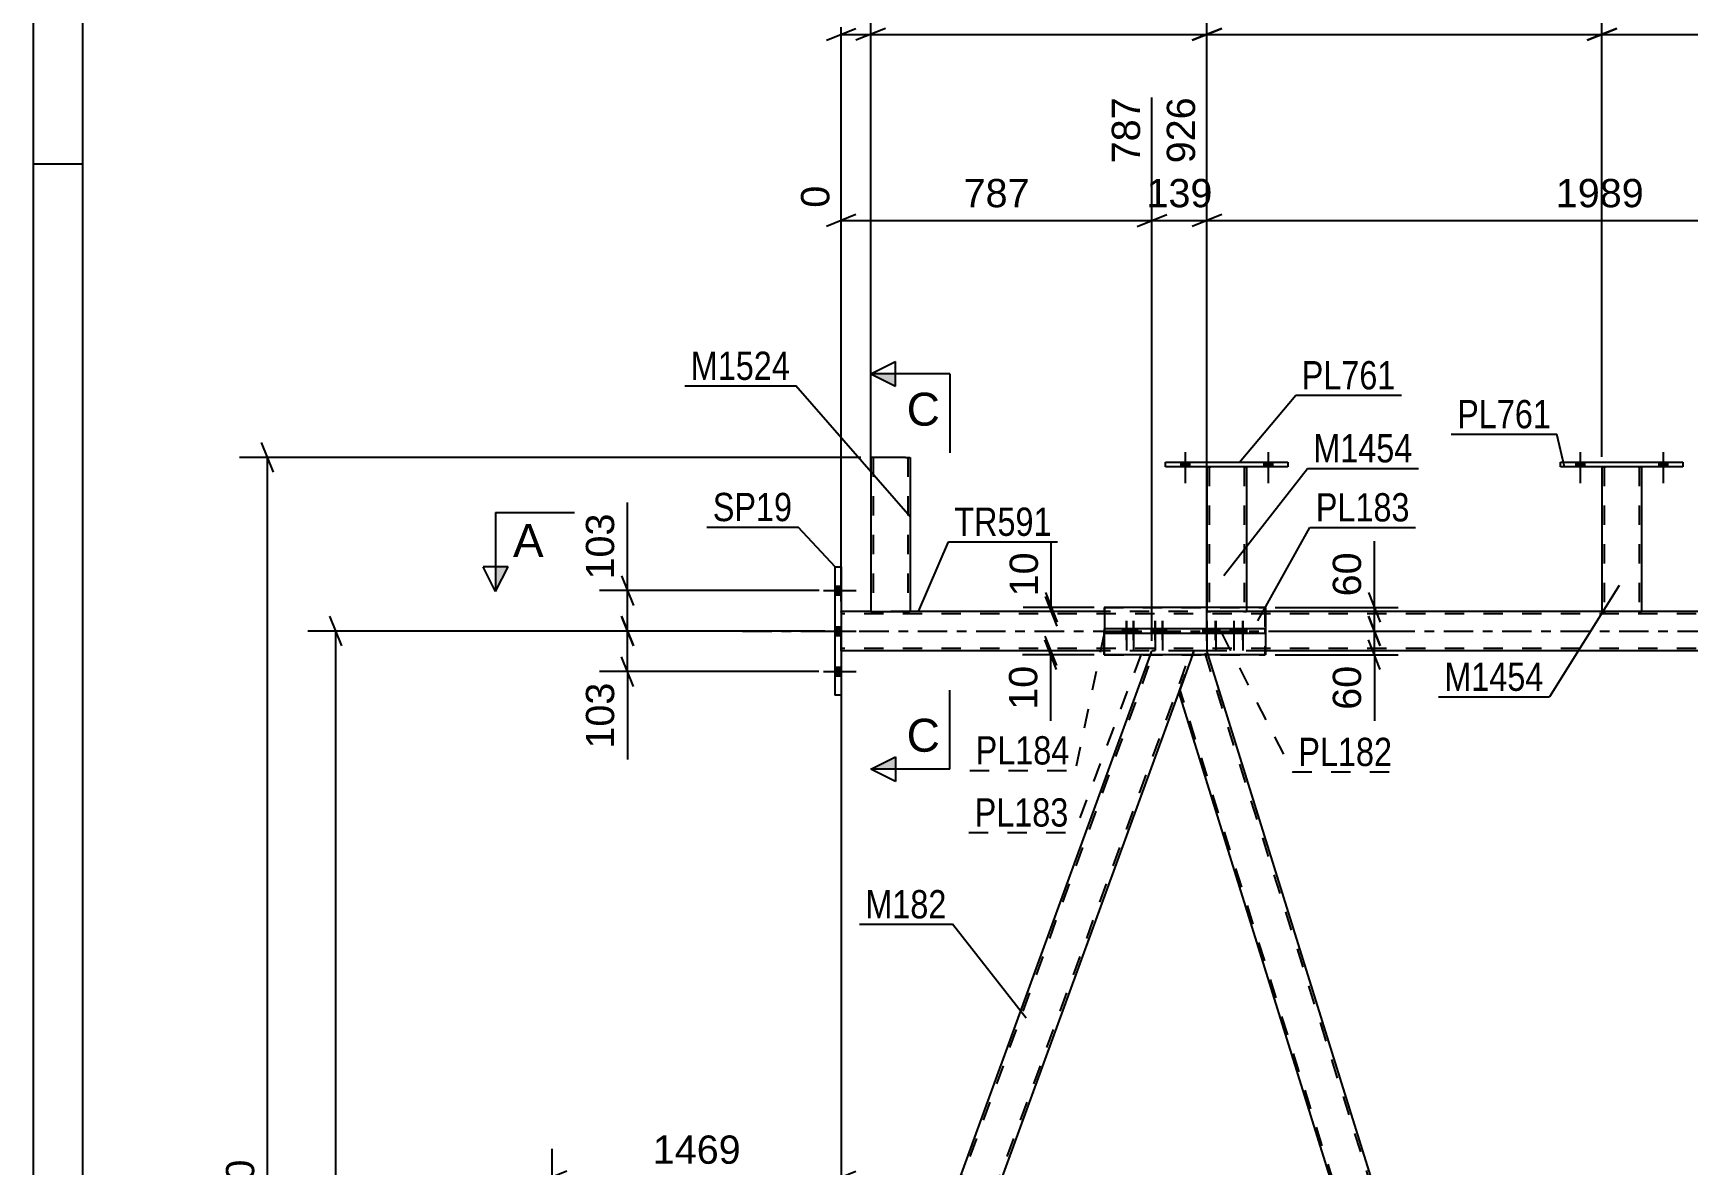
# Model space of a CAD drawing. Header units: millimetres. Extents: x -111 to 730, y -400 to 194.
# Drawn here: x -111.3 to 56.3, y -54.1 to 60.6 of the extents above; entities that cross this region are included whole.
import ezdxf

# ---------------------------------------------------------------- set-up
doc = ezdxf.new("R2010")
doc.units = ezdxf.units.MM
doc.linetypes.add('DXK_LINE_DOT2', pattern=[3.9198, 1.9599, -1.9599])
doc.linetypes.add('DXK_LINE_DOT3', pattern=[5.9187, 2.979, -0.9799, 0.9799, -0.9799])
doc.styles.add('Arial', font='ARIAL.TTF', dxfattribs={"height": 0.2})
doc.styles.add('Arial Narrow', font='ARIALN.TTF', dxfattribs={"height": 0.2})

# ---------------------------------------------------------------- blocks, each defined once
blk = doc.blocks.new('Unknown-203724211-1113')
at = {"color": 5, "linetype": 'Continuous'}
for p, q in [((-111.33, 194.3), (-111.33, -399.7)), ((-106.33, 189.3), (-106.33, -394.7)), ((-106.33, 47.3), (-111.33, 47.3))]:
    blk.add_line(p, q, dxfattribs=at)
blk = doc.blocks.new('Part-203724211-2920 - 2778')
at = {"color": 2, "linetype": 'Continuous'}
for p, q in [((13.47, 0.24), (-2.83, 0.24)), ((-2.83, 0.24), (-2.83, -0.24)), ((3.38, -0.24), (3.38, 0.24)), ((7.21, -0.24), (7.21, 0.24)), ((13.47, 0.24), (13.47, -0.24)), ((13.47, -0.24), (-2.83, -0.24))]:
    blk.add_line(p, q, dxfattribs=at)
blk = doc.blocks.new('Part-203724211-2946 - 2778')
at = {"color": 7, "linetype": 'DXK_LINE_DOT2'}
for p, q in [((13.43, 0.24), (-2.86, 0.24)), ((-2.86, 0.24), (-2.86, -0.24)), ((3.35, 0.24), (3.35, -0.24)), ((7.17, -0.24), (7.17, 0.24)), ((13.43, 0.24), (13.43, -0.24)), ((13.43, -0.24), (-2.86, -0.24))]:
    blk.add_line(p, q, dxfattribs=at)
blk = doc.blocks.new('Bolt-203724211-2818 - 2778')
at = {"linetype": 'Continuous'}
for points in [[(4.91, 16.64), (5.79, 16.64), (5.79, 17.12), (4.91, 17.12)], [(13.31, 16.64), (14.19, 16.64), (14.19, 17.12), (13.31, 17.12)]]:
    blk.add_hatch(color=1, dxfattribs=at).paths.add_polyline_path(points)
at = {"color": 1, "linetype": 'Continuous'}
for p, q in [((4.91, 17.12), (4.91, 16.64)), ((5.35, 18.12), (5.35, 15)), ((5.79, 17.12), (5.79, 16.64)), ((13.31, 17.12), (13.31, 16.64)), ((13.75, 18.12), (13.75, 15)), ((14.19, 17.12), (14.19, 16.64))]:
    blk.add_line(p, q, dxfattribs=at)
blk = doc.blocks.new('Bolt-203724211-2819 - 2778')
at = {"linetype": 'Continuous'}
for points in [[(4.91, 16.64), (5.79, 16.64), (5.79, 17.12), (4.91, 17.12)], [(13.31, 16.64), (14.19, 16.64), (14.19, 17.12), (13.31, 17.12)]]:
    blk.add_hatch(color=1, dxfattribs=at).paths.add_polyline_path(points)
at = {"color": 1, "linetype": 'Continuous'}
for p, q in [((4.91, 17.12), (4.91, 16.64)), ((5.35, 18.12), (5.35, 15)), ((5.79, 17.12), (5.79, 16.64)), ((13.31, 17.12), (13.31, 16.64)), ((13.75, 18.12), (13.75, 15)), ((14.19, 17.12), (14.19, 16.64))]:
    blk.add_line(p, q, dxfattribs=at)
blk = doc.blocks.new('Bolt-203724211-2820 - 2778')
at = {"linetype": 'Continuous'}
for points in [[(44.91, 16.64), (45.79, 16.64), (45.79, 17.12), (44.91, 17.12)], [(53.31, 16.64), (54.19, 16.64), (54.19, 17.12), (53.31, 17.12)]]:
    blk.add_hatch(color=1, dxfattribs=at).paths.add_polyline_path(points)
at = {"color": 1, "linetype": 'Continuous'}
for p, q in [((44.91, 17.12), (44.91, 16.64)), ((45.35, 18.12), (45.35, 15)), ((45.79, 17.12), (45.79, 16.64)), ((53.31, 17.12), (53.31, 16.64)), ((53.75, 18.12), (53.75, 15)), ((54.19, 17.12), (54.19, 16.64))]:
    blk.add_line(p, q, dxfattribs=at)
blk = doc.blocks.new('Bolt-203724211-2821 - 2778')
at = {"linetype": 'Continuous'}
for points in [[(44.91, 16.64), (45.79, 16.64), (45.79, 17.12), (44.91, 17.12)], [(53.31, 16.64), (54.19, 16.64), (54.19, 17.12), (53.31, 17.12)]]:
    blk.add_hatch(color=1, dxfattribs=at).paths.add_polyline_path(points)
at = {"color": 1, "linetype": 'Continuous'}
for p, q in [((44.91, 17.12), (44.91, 16.64)), ((45.35, 18.12), (45.35, 15)), ((45.79, 17.12), (45.79, 16.64)), ((53.31, 17.12), (53.31, 16.64)), ((53.75, 18.12), (53.75, 15)), ((54.19, 17.12), (54.19, 16.64))]:
    blk.add_line(p, q, dxfattribs=at)
blk = doc.blocks.new('Bolt-203724211-2829 - 2778')
at = {"color": 1, "linetype": 'DXK_LINE_DOT2'}
for p, q in [((7.14, 0.24), (7.14, -0.24)), ((7.5, 1.04), (7.5, -1.96)), ((7.86, 0.24), (7.86, -0.24)), ((8.04, 0.24), (8.04, -0.24)), ((8.4, 1.04), (8.4, -1.96)), ((8.76, 0.24), (8.76, -0.24)), ((9.9, 0.24), (9.9, -0.24)), ((10.26, 1.04), (10.26, -1.96)), ((10.62, 0.24), (10.62, -0.24)), ((10.81, 0.24), (10.81, -0.24)), ((11.17, 1.04), (11.17, -1.96)), ((11.53, 0.24), (11.53, -0.24))]:
    blk.add_line(p, q, dxfattribs=at)
blk = doc.blocks.new('Bolt-203724211-2899 - 2778')
at = {"linetype": 'Continuous'}
for points in [[(7.89, 0.24), (7.17, 0.24), (7.17, -0.24), (7.89, -0.24)], [(8.82, 0.24), (8.1, 0.24), (8.1, -0.24), (8.82, -0.24)], [(10.64, 0.24), (9.92, 0.24), (9.92, -0.24), (10.64, -0.24)], [(11.56, 0.24), (10.84, 0.24), (10.84, -0.24), (11.56, -0.24)]]:
    blk.add_hatch(color=1, dxfattribs=at).paths.add_polyline_path(points)
at = {"color": 1, "linetype": 'Continuous'}
for p, q in [((7.17, 0.24), (7.17, -0.24)), ((7.53, 1.04), (7.53, -1.96)), ((7.89, 0.24), (7.89, -0.24)), ((8.1, 0.24), (8.1, -0.24)), ((8.46, 1.04), (8.46, -1.96)), ((8.82, 0.24), (8.82, -0.24)), ((9.92, 0.24), (9.92, -0.24)), ((10.28, 1.04), (10.28, -1.96)), ((10.64, 0.24), (10.64, -0.24)), ((10.84, 0.24), (10.84, -0.24)), ((11.2, 1.04), (11.2, -1.96)), ((11.56, 0.24), (11.56, -0.24))]:
    blk.add_line(p, q, dxfattribs=at)
blk = doc.blocks.new('Bolt-203724211-2900 - 2778')
at = {"linetype": 'Continuous'}
for points in [[(-0.25, 0.24), (-0.97, 0.24), (-0.97, -0.24), (-0.25, -0.24)], [(0.49, 0.24), (-0.23, 0.24), (-0.23, -0.24), (0.49, -0.24)], [(2.67, 0.24), (1.95, 0.24), (1.95, -0.24), (2.67, -0.24)], [(3.41, 0.24), (2.69, 0.24), (2.69, -0.24), (3.41, -0.24)]]:
    blk.add_hatch(color=1, dxfattribs=at).paths.add_polyline_path(points)
at = {"color": 1, "linetype": 'Continuous'}
for p, q in [((-0.97, 0.24), (-0.97, -0.24)), ((-0.61, 1.04), (-0.61, -1.96)), ((-0.25, 0.24), (-0.25, -0.24)), ((-0.23, 0.24), (-0.23, -0.24)), ((0.13, 1.04), (0.13, -1.96)), ((0.49, 0.24), (0.49, -0.24)), ((1.95, 0.24), (1.95, -0.24)), ((2.31, 1.04), (2.31, -1.96)), ((2.67, 0.24), (2.67, -0.24)), ((2.69, 0.24), (2.69, -0.24)), ((3.05, 1.04), (3.05, -1.96)), ((3.41, 0.24), (3.41, -0.24))]:
    blk.add_line(p, q, dxfattribs=at)
blk = doc.blocks.new('Part-203724211-2905 - 2778')
at = {"color": 2, "linetype": 'Continuous'}
for p, q in [((13.47, 2.4), (-2.83, 2.4)), ((-2.83, 2.4), (-2.83, 0.24)), ((13.47, 2.4), (13.47, 0.24)), ((-2.83, -2.4), (-2.83, -0.24)), ((13.47, -0.24), (13.47, -2.4)), ((13.47, -2.4), (-2.83, -2.4))]:
    blk.add_line(p, q, dxfattribs=at)
at = {"color": 7, "linetype": 'DXK_LINE_DOT2'}
for p, q in [((-2.83, -0.24), (-2.83, 0.24)), ((13.47, -0.24), (13.47, 0.24))]:
    blk.add_line(p, q, dxfattribs=at)
blk = doc.blocks.new('Part-203724211-3300 - 2778')
at = {"color": 7, "linetype": 'DXK_LINE_DOT2'}
for p, q in [((7.55, 16.65), (7.55, 16.65)), ((7.55, 16.65), (7.55, 16.64)), ((7.55, 16.64), (7.55, 16.65)), ((7.58, 16.65), (7.55, 16.65)), ((7.55, 16.65), (7.58, 16.65)), ((7.69, 16.65), (7.58, 16.65)), ((7.58, 16.65), (7.69, 16.65)), ((7.8, 16.65), (7.69, 16.65)), ((7.69, 16.65), (7.84, 16.65)), ((7.79, 16.65), (7.79, 16.65)), ((7.79, 16.65), (7.79, 2)), ((7.8, 16.65), (7.79, 16.65)), ((7.79, 16.65), (7.8, 16.65)), ((11.25, 16.65), (7.8, 16.65)), ((7.86, 16.65), (7.8, 16.65)), ((7.8, 16.65), (7.86, 16.65)), ((11.25, 16.65), (7.84, 16.65)), ((11.16, 16.65), (7.86, 16.65)), ((7.86, 16.65), (7.93, 16.65)), ((11.24, 16.65), (7.93, 16.65)), ((11.24, 16.65), (11.16, 16.65)), ((11.29, 16.65), (11.24, 16.65)), ((11.24, 16.65), (11.29, 16.65)), ((11.25, 16.65), (11.41, 16.65)), ((11.41, 16.65), (11.25, 16.65)), ((11.31, 16.65), (11.29, 16.65)), ((11.29, 16.65), (11.31, 16.65)), ((11.31, 16.65), (11.31, 16.65)), ((11.31, 16.65), (11.31, 2)), ((11.41, 16.65), (11.51, 16.65)), ((11.51, 16.65), (11.41, 16.65)), ((11.51, 16.65), (11.55, 16.65)), ((11.55, 16.65), (11.51, 16.65)), ((11.55, 16.65), (11.55, 16.65)), ((11.55, 16.65), (11.55, 16.64)), ((11.55, 16.64), (11.55, 16.65)), ((7.55, 2.4), (7.55, 2)), ((7.58, 2), (7.55, 2)), ((7.55, 2), (7.58, 2)), ((7.69, 2), (7.58, 2)), ((7.58, 2), (7.69, 2)), ((7.84, 2), (7.69, 2)), ((7.69, 2), (7.84, 2)), ((7.8, 2), (7.79, 2)), ((7.79, 2), (7.8, 2)), ((7.86, 2), (7.8, 2)), ((7.8, 2), (7.86, 2)), ((11.25, 2), (7.84, 2)), ((11.25, 2), (7.84, 2)), ((11.16, 2), (7.86, 2)), ((7.86, 2), (7.93, 2)), ((11.24, 2), (7.93, 2)), ((11.24, 2), (11.16, 2)), ((11.29, 2), (11.24, 2)), ((11.24, 2), (11.29, 2)), ((11.25, 2), (11.41, 2)), ((11.41, 2), (11.25, 2)), ((11.31, 2), (11.29, 2)), ((11.29, 2), (11.31, 2)), ((11.41, 2), (11.51, 2)), ((11.51, 2), (11.41, 2)), ((11.51, 2), (11.55, 2)), ((11.55, 2), (11.51, 2)), ((11.55, 2.4), (11.55, 2))]:
    blk.add_line(p, q, dxfattribs=at)
at = {"color": 2, "linetype": 'Continuous'}
for p, q in [((7.55, 16.64), (7.55, 2.4)), ((11.55, 16.64), (11.55, 2.4))]:
    blk.add_line(p, q, dxfattribs=at)
blk = doc.blocks.new('Bolt-203724211-2926 - 2778')
at = {"color": 1, "linetype": 'DXK_LINE_DOT2'}
for p, q in [((-1, 0.24), (-1, -0.24)), ((-0.64, 1.04), (-0.64, -1.96)), ((-0.28, 0.24), (-0.28, -0.24)), ((-0.27, 0.24), (-0.27, -0.24)), ((0.09, 1.04), (0.09, -1.96)), ((0.45, 0.24), (0.45, -0.24)), ((1.92, 0.24), (1.92, -0.24)), ((2.28, 1.04), (2.28, -1.96)), ((2.64, 0.24), (2.64, -0.24)), ((2.66, 0.24), (2.66, -0.24)), ((3.02, 1.04), (3.02, -1.96)), ((3.38, 0.24), (3.38, -0.24))]:
    blk.add_line(p, q, dxfattribs=at)
blk = doc.blocks.new('Part-203724211-2931 - 2778')
at = {"color": 2, "linetype": 'Continuous'}
for p, q in [((-2.86, 2.4), (-2.86, 2)), ((-2.83, 2.4), (-2.86, 2.4)), ((-2.86, -2.4), (-2.86, -2)), ((-2.86, -2.4), (-2.83, -2.4))]:
    blk.add_line(p, q, dxfattribs=at)
at = {"color": 7, "linetype": 'DXK_LINE_DOT2'}
for p, q in [((-2.86, 2.4), (13.43, 2.4)), ((-2.86, -2), (-2.86, 2)), ((13.43, 2.4), (13.43, -2.4)), ((-2.83, -2.4), (13.43, -2.4))]:
    blk.add_line(p, q, dxfattribs=at)
blk = doc.blocks.new('Part-203724211-2966 - 2778')
at = {"color": 2, "linetype": 'Continuous'}
for p, q in [((-42.14, -123.22), (1.83, -2.4)), ((-37.89, -123.22), (4.69, -6.25))]:
    blk.add_line(p, q, dxfattribs=at)
at = {"color": 7, "linetype": 'DXK_LINE_DOT2'}
for p, q in [((-41.89, -123.22), (2.23, -2)), ((-38.14, -123.22), (5.98, -2)), ((1.83, -2.4), (1.98, -2)), ((6.23, -2), (1.98, -2)), ((4.69, -6.25), (6.23, -2)), ((-37.89, -123.22), (-42.14, -123.22))]:
    blk.add_line(p, q, dxfattribs=at)
blk = doc.blocks.new('Part-203724211-3011 - 2778')
at = {"color": 2, "linetype": 'Continuous'}
for p, q in [((6.09, -2.4), (4.69, -6.25)), ((43.83, -118.4), (7.68, -2.4)), ((4.69, -6.25), (39.64, -118.4))]:
    blk.add_line(p, q, dxfattribs=at)
at = {"color": 7, "linetype": 'DXK_LINE_DOT2'}
for p, q in [((6.23, -2), (6.09, -2.4)), ((7.55, -2), (6.23, -2)), ((44.12, -120.12), (7.3, -2)), ((7.68, -2.4), (7.55, -2)), ((41.4, -123.23), (4.82, -5.88)), ((39.64, -118.4), (41.15, -123.23)), ((44.25, -119.75), (43.83, -118.4)), ((42.99, -123.23), (44.25, -119.75)), ((41.15, -123.23), (42.99, -123.23))]:
    blk.add_line(p, q, dxfattribs=at)
blk = doc.blocks.new('Part-203724211-3016 - 2778')
at = {"color": 7, "linetype": 'DXK_LINE_DOT2'}
for p, q in [((43.25, -123.22), (87.37, -2)), ((46.99, -123.22), (91.11, -2)), ((86.97, -2.4), (87.11, -2)), ((91.37, -2), (87.11, -2)), ((89.82, -6.25), (91.37, -2)), ((42.99, -123.22), (44.75, -118.4)), ((47.25, -123.22), (49, -118.4)), ((47.25, -123.22), (42.99, -123.22))]:
    blk.add_line(p, q, dxfattribs=at)
at = {"color": 2, "linetype": 'Continuous'}
for p, q in [((44.75, -118.4), (86.97, -2.4)), ((49, -118.4), (89.82, -6.25))]:
    blk.add_line(p, q, dxfattribs=at)
blk = doc.blocks.new('Part-203724211-3051 - 2778')
at = {"color": 2, "linetype": 'Continuous'}
for p, q in [((-30.13, 6.5), (-29.49, 6.5)), ((-30.13, 6.5), (-30.13, -6.5)), ((-29.49, 6.5), (-29.49, -6.5)), ((-29.49, -6.5), (-30.13, -6.5))]:
    blk.add_line(p, q, dxfattribs=at)
blk = doc.blocks.new('Part-203724211-3340 - 2778')
at = {"color": 7, "linetype": 'DXK_LINE_DOT2'}
for p, q in [((47.55, 16.65), (47.55, 16.65)), ((47.55, 16.65), (47.55, 16.64)), ((47.55, 16.64), (47.55, 16.65)), ((47.58, 16.65), (47.55, 16.65)), ((47.55, 16.65), (47.58, 16.65)), ((47.69, 16.65), (47.58, 16.65)), ((47.58, 16.65), (47.69, 16.65)), ((47.8, 16.65), (47.69, 16.65)), ((47.69, 16.65), (47.84, 16.65)), ((47.79, 16.65), (47.79, 16.65)), ((47.79, 16.65), (47.79, 2)), ((47.8, 16.65), (47.79, 16.65)), ((47.79, 16.65), (47.8, 16.65)), ((51.25, 16.65), (47.8, 16.65)), ((47.86, 16.65), (47.8, 16.65)), ((47.8, 16.65), (47.86, 16.65)), ((51.25, 16.65), (47.84, 16.65)), ((51.16, 16.65), (47.86, 16.65)), ((47.86, 16.65), (47.93, 16.65)), ((51.24, 16.65), (47.93, 16.65)), ((51.24, 16.65), (51.16, 16.65)), ((51.29, 16.65), (51.24, 16.65)), ((51.24, 16.65), (51.29, 16.65)), ((51.25, 16.65), (51.41, 16.65)), ((51.41, 16.65), (51.25, 16.65)), ((51.31, 16.65), (51.29, 16.65)), ((51.29, 16.65), (51.31, 16.65)), ((51.31, 16.65), (51.31, 16.65)), ((51.31, 16.65), (51.31, 2)), ((51.41, 16.65), (51.51, 16.65)), ((51.51, 16.65), (51.41, 16.65)), ((51.51, 16.65), (51.55, 16.65)), ((51.55, 16.65), (51.51, 16.65)), ((51.55, 16.65), (51.55, 16.65)), ((51.55, 16.65), (51.55, 16.64)), ((51.55, 16.64), (51.55, 16.65)), ((47.55, 2), (47.58, 2)), ((47.58, 2), (47.69, 2)), ((47.69, 2), (47.84, 2)), ((47.8, 2), (47.79, 2)), ((47.79, 2), (47.8, 2)), ((47.86, 2), (47.8, 2)), ((47.8, 2), (47.86, 2)), ((51.25, 2), (47.84, 2)), ((51.16, 2), (47.86, 2)), ((47.86, 2), (47.93, 2)), ((51.29, 2), (47.93, 2)), ((51.24, 2), (51.16, 2)), ((51.29, 2), (51.24, 2)), ((51.25, 2), (51.41, 2)), ((51.31, 2), (51.29, 2)), ((51.29, 2), (51.31, 2)), ((51.41, 2), (51.51, 2)), ((51.51, 2), (51.55, 2))]:
    blk.add_line(p, q, dxfattribs=at)
at = {"color": 2, "linetype": 'Continuous'}
for p, q in [((47.55, 16.64), (47.55, 2)), ((51.55, 16.64), (51.55, 2)), ((47.58, 2), (47.55, 2)), ((47.69, 2), (47.58, 2)), ((47.84, 2), (47.69, 2)), ((51.25, 2), (47.84, 2)), ((51.41, 2), (51.25, 2)), ((51.51, 2), (51.41, 2)), ((51.55, 2), (51.51, 2))]:
    blk.add_line(p, q, dxfattribs=at)
blk = doc.blocks.new('Part-203724211-3345 - 2778')
at = {"color": 2, "linetype": 'Continuous'}
for p, q in [((43.35, 16.64), (43.35, 17.12)), ((43.35, 17.12), (55.75, 17.12)), ((55.75, 17.12), (55.75, 16.64)), ((55.75, 16.64), (43.35, 16.64))]:
    blk.add_line(p, q, dxfattribs=at)
blk = doc.blocks.new('Part-203724211-3350 - 2778')
at = {"color": 2, "linetype": 'Continuous'}
for p, q in [((-26.5, 17.6), (-26.5, 2)), ((-22.98, 17.6), (-26.5, 17.6)), ((-22.98, 17.6), (-22.5, 17.6)), ((-22.5, 17.6), (-22.5, 2)), ((-26.5, 2), (-22.54, 2)), ((-22.5, 2), (-22.54, 2))]:
    blk.add_line(p, q, dxfattribs=at)
at = {"color": 7, "linetype": 'DXK_LINE_DOT2'}
for p, q in [((-26.26, 17.6), (-26.26, 2)), ((-22.89, 17.6), (-22.81, 17.6)), ((-22.81, 17.6), (-22.8, 17.6)), ((-22.8, 17.6), (-22.76, 17.6)), ((-22.76, 17.6), (-22.74, 17.6)), ((-22.74, 17.6), (-22.74, 2)), ((-22.76, 2), (-22.74, 2))]:
    blk.add_line(p, q, dxfattribs=at)
blk = doc.blocks.new('Part-203724211-3355 - 2778')
at = {"color": 2, "linetype": 'Continuous'}
for p, q in [((3.35, 16.64), (3.35, 17.12)), ((3.35, 17.12), (15.75, 17.12)), ((15.75, 17.12), (15.75, 16.64)), ((15.75, 16.64), (3.35, 16.64))]:
    blk.add_line(p, q, dxfattribs=at)
blk = doc.blocks.new('Part-203724211-3360 - 2778')
at = {"color": 2, "linetype": 'Continuous'}
for p, q in [((-26.5, 2), (-29.49, 2)), ((-2.83, 2), (-22.5, 2)), ((47.55, 2), (13.47, 2)), ((82.2, 2), (51.55, 2)), ((-2.83, -2), (-29.49, -2)), ((82.2, -2), (13.47, -2))]:
    blk.add_line(p, q, dxfattribs=at)
at = {"color": 7, "linetype": 'DXK_LINE_DOT2'}
for p, q in [((-29.49, -2), (-29.49, 2)), ((633.32, 1.76), (-29.49, 1.76)), ((-22.5, 2), (-26.5, 2)), ((13.47, 2), (-2.83, 2)), ((51.55, 2), (47.55, 2)), ((633.32, -1.76), (-29.49, -1.76)), ((13.47, -2), (-2.83, -2))]:
    blk.add_line(p, q, dxfattribs=at)
at = {"color": 7, "linetype": 'DXK_LINE_DOT3'}
blk.add_line((-39.49, 0), (633.32, 0), dxfattribs=at)
blk = doc.blocks.new('Bolt-203724211-3367 - 2778')
at = {"linetype": 'Continuous'}
for points in [[(-29.49, 3.66), (-29.49, 4.54), (-30.13, 4.54), (-30.13, 3.66)], [(-29.49, 3.66), (-29.49, 4.54), (-30.13, 4.54), (-30.13, 3.66)], [(-29.49, 3.66), (-29.49, 4.54), (-30.13, 4.54), (-30.13, 3.66)], [(-29.49, -0.46), (-29.49, 0.42), (-30.13, 0.42), (-30.13, -0.46)], [(-29.49, -0.46), (-29.49, 0.42), (-30.13, 0.42), (-30.13, -0.46)], [(-29.49, -4.54), (-29.49, -3.66), (-30.13, -3.66), (-30.13, -4.54)], [(-29.49, -4.54), (-29.49, -3.66), (-30.13, -3.66), (-30.13, -4.54)], [(-29.49, -4.54), (-29.49, -3.66), (-30.13, -3.66), (-30.13, -4.54)]]:
    blk.add_hatch(color=1, dxfattribs=at).paths.add_polyline_path(points)
at = {"color": 1, "linetype": 'Continuous'}
for p, q in [((-31.29, 4.1), (-27.97, 4.1)), ((-31.29, 4.1), (-27.97, 4.1)), ((-31.29, 4.1), (-27.97, 4.1)), ((-30.13, 4.54), (-29.49, 4.54)), ((-30.13, 4.54), (-29.49, 4.54)), ((-30.13, 4.54), (-29.49, 4.54)), ((-30.13, 3.66), (-29.49, 3.66)), ((-30.13, 3.66), (-29.49, 3.66)), ((-30.13, 3.66), (-29.49, 3.66)), ((-30.13, 0.42), (-29.49, 0.42)), ((-30.13, 0.42), (-29.49, 0.42)), ((-31.29, -0.02), (-27.97, -0.02)), ((-31.29, -0.02), (-27.97, -0.02)), ((-30.13, -0.46), (-29.49, -0.46)), ((-30.13, -0.46), (-29.49, -0.46)), ((-31.29, -4.1), (-27.97, -4.1)), ((-31.29, -4.1), (-27.97, -4.1)), ((-31.29, -4.1), (-27.97, -4.1)), ((-30.13, -3.66), (-29.49, -3.66)), ((-30.13, -3.66), (-29.49, -3.66)), ((-30.13, -3.66), (-29.49, -3.66)), ((-30.13, -4.54), (-29.49, -4.54)), ((-30.13, -4.54), (-29.49, -4.54)), ((-30.13, -4.54), (-29.49, -4.54))]:
    blk.add_line(p, q, dxfattribs=at)
blk = doc.blocks.new('StraightDimension-203724211-3811 - 2778')
at = {"color": 7, "linetype": 'Continuous'}
for p, q in [((-26.5, 16.38), (-26.5, 74.29)), ((-29.49, 3), (-29.49, 68.47)), ((-30.99, 59.85), (-27.99, 61.05)), ((-29.49, 60.45), (-26.5, 60.45)), ((-25, 61.05), (-28, 59.85))]:
    blk.add_line(p, q, dxfattribs=at)
at = {"color": 0, "linetype": 'Continuous'}
blk.add_wipeout([(-27.1, 74.89), (-31.3, 74.89), (-31.3, 69.25), (-27.1, 69.25)], dxfattribs=at)
at = {"color": 0}
blk.add_wipeout([(-25.17, 61.2), (-25.17, 65.4), (-30.82, 65.4), (-30.82, 61.2)], dxfattribs=at)
at = {"color": 3, "linetype": 'Continuous', "style": 'Arial'}
blk.add_text('75', height=2.865, rotation=90.0002, dxfattribs=at).set_placement((-27.7, 69.85))
at = {"color": 3, "style": 'Arial'}
blk.add_text('75', height=2.865, dxfattribs=at).set_placement((-30.22, 61.8))
at = {"color": 0, "linetype": 'Continuous'}
blk.add_wipeout([(-30.09, 69.07), (-34.29, 69.07), (-34.29, 65.65), (-30.09, 65.65)], dxfattribs=at)
at = {"color": 3, "linetype": 'Continuous', "style": 'Arial'}
blk.add_text('0', height=2.87, rotation=90.0002, dxfattribs=at).set_placement((-30.69, 66.25))
blk = doc.blocks.new('StraightDimension-203724211-4599 - 2778')
at = {"color": 7, "linetype": 'Continuous'}
for p, q in [((-51.73, 5.6), (-50.53, 2.6)), ((-31.72, 4.1), (-53.98, 4.1)), ((-51.13, 0), (-51.13, 4.1)), ((-50.53, -1.5), (-51.73, 1.5)), ((-31.13, 0), (-53.98, 0))]:
    blk.add_line(p, q, dxfattribs=at)
at = {"color": 0}
blk.add_wipeout([(-51.88, 12.5), (-56.08, 12.5), (-56.08, 4.62), (-51.88, 4.62)], dxfattribs=at)
at = {"color": 7, "linetype": 'Continuous'}
blk.add_line((-51.13, 4.1), (-51.13, 13.02), dxfattribs=at)
blk.add_line((-51.13, 4.1), (-51.13, 13.02), dxfattribs=at)
at = {"color": 3, "style": 'Arial'}
blk.add_text('103', height=2.865, rotation=90.0002, dxfattribs=at).set_placement((-52.48, 5.23))
blk = doc.blocks.new('StraightDimension-203724211-4223 - 2778')
at = {"color": 7, "linetype": 'Continuous'}
for p, q in [((-29.49, -3), (-29.49, -57.71)), ((-58.76, -122.22), (-58.76, -52.46)), ((-57.26, -54.71), (-60.26, -55.91)), ((-30.99, -55.91), (-27.99, -54.71)), ((-58.76, -55.31), (-29.49, -55.31))]:
    blk.add_line(p, q, dxfattribs=at)
at = {"color": 0}
blk.add_wipeout([(-39.08, -54.56), (-39.08, -50.36), (-49.17, -50.36), (-49.17, -54.56)], dxfattribs=at)
at = {"color": 3, "style": 'Arial'}
blk.add_text('1469', height=2.865, dxfattribs=at).set_placement((-48.57, -53.96))
blk = doc.blocks.new('StraightDimension-203724211-4027 - 2778')
at = {"color": 7, "linetype": 'Continuous'}
for p, q in [((1.98, -1), (1.98, 54.06)), ((7.55, -1), (7.55, 54.06)), ((0.48, 40.99), (3.48, 42.19)), ((9.05, 42.19), (6.05, 40.99)), ((1.98, 41.59), (7.55, 41.59))]:
    blk.add_line(p, q, dxfattribs=at)
at = {"color": 0}
blk.add_wipeout([(8.7, 42.34), (8.7, 46.54), (0.83, 46.54), (0.83, 42.34)], dxfattribs=at)
at = {"color": 3, "style": 'Arial'}
blk.add_text('139', height=2.865, dxfattribs=at).set_placement((1.43, 42.94))
at = {"color": 0, "linetype": 'Continuous'}
blk.add_wipeout([(6.95, 54.66), (2.75, 54.66), (2.75, 46.79), (6.95, 46.79)], dxfattribs=at)
at = {"color": 3, "linetype": 'Continuous', "style": 'Arial'}
blk.add_text('926', height=2.865, rotation=90.0002, dxfattribs=at).set_placement((6.35, 47.39))
blk = doc.blocks.new('StraightDimension-203724211-3795 - 2778')
at = {"color": 7, "linetype": 'Continuous'}
for p, q in [((47.55, 17.65), (47.55, 70.64)), ((7.55, 17.65), (7.55, 68.42)), ((9.05, 61.05), (6.05, 59.85)), ((7.55, 60.45), (47.55, 60.45)), ((46.05, 59.85), (49.05, 61.05))]:
    blk.add_line(p, q, dxfattribs=at)
at = {"color": 0, "linetype": 'Continuous'}
blk.add_wipeout([(46.95, 71.24), (42.75, 71.24), (42.75, 61.15), (46.95, 61.15)], dxfattribs=at)
at = {"color": 0}
blk.add_wipeout([(32.59, 61.2), (32.59, 65.4), (22.5, 65.4), (22.5, 61.2)], dxfattribs=at)
at = {"color": 3, "linetype": 'Continuous', "style": 'Arial'}
blk.add_text('1926', height=2.865, rotation=90.0002, dxfattribs=at).set_placement((46.35, 61.75))
at = {"color": 3, "style": 'Arial'}
blk.add_text('1000', height=2.865, dxfattribs=at).set_placement((23.1, 61.8))
blk = doc.blocks.new('StraightDimension-203724211-4204 - 2778')
at = {"color": 7, "linetype": 'Continuous'}
for p, q in [((23.91, 3.9), (25.11, 0.9)), ((14.47, 2.4), (26.91, 2.4)), ((24.51, 0), (24.51, 2.4)), ((25.11, -1.5), (23.91, 1.5)), ((14.47, 0), (26.91, 0))]:
    blk.add_line(p, q, dxfattribs=at)
at = {"color": 0}
blk.add_wipeout([(23.76, 8.57), (19.56, 8.57), (19.56, 2.92), (23.76, 2.92)], dxfattribs=at)
at = {"color": 7, "linetype": 'Continuous'}
blk.add_line((24.51, 2.4), (24.51, 9.1), dxfattribs=at)
blk.add_line((24.51, 2.4), (24.51, 9.1), dxfattribs=at)
at = {"color": 3, "style": 'Arial'}
blk.add_text('60', height=2.865, rotation=90.0002, dxfattribs=at).set_placement((23.16, 3.52))
blk = doc.blocks.new('StraightDimension-203724211-4018 - 2778')
at = {"color": 7, "linetype": 'Continuous'}
for p, q in [((1.98, -1), (1.98, 54.06)), ((-29.49, 3), (-29.49, 45.11)), ((-27.99, 42.19), (-30.99, 40.99)), ((0.48, 40.99), (3.48, 42.19)), ((-29.49, 41.59), (1.98, 41.59))]:
    blk.add_line(p, q, dxfattribs=at)
at = {"color": 0, "linetype": 'Continuous'}
for points in [[(1.38, 54.66), (-2.82, 54.66), (-2.82, 46.79), (1.38, 46.79)], [(-30.09, 45.71), (-34.29, 45.71), (-34.29, 42.29), (-30.09, 42.29)]]:
    blk.add_wipeout(points, dxfattribs=at)
at = {"color": 0}
blk.add_wipeout([(-9.82, 42.34), (-9.82, 46.54), (-17.69, 46.54), (-17.69, 42.34)], dxfattribs=at)
at = {"color": 3, "linetype": 'Continuous', "style": 'Arial'}
for s, height, p in [('787', 2.865, (0.78, 47.39)), ('0', 2.87, (-30.69, 42.89))]:
    blk.add_text(s, height=height, rotation=90.0002, dxfattribs=at).set_placement(p)
at = {"color": 3, "style": 'Arial'}
blk.add_text('787', height=2.865, dxfattribs=at).set_placement((-17.09, 42.94))
blk = doc.blocks.new('StraightDimension-203724211-4379 - 2778')
at = {"color": 7, "linetype": 'Continuous'}
for p, q in [((-8.88, -0.5), (-7.68, -3.5)), ((-7.68, -3.9), (-8.88, -0.9)), ((-3.86, -2), (-11.13, -2)), ((-3.86, -2.4), (-11.13, -2.4)), ((-8.28, -2.4), (-8.28, -2))]:
    blk.add_line(p, q, dxfattribs=at)
at = {"color": 0}
blk.add_wipeout([(-9.03, -2.93), (-13.23, -2.93), (-13.23, -8.57), (-9.03, -8.57)], dxfattribs=at)
at = {"color": 7, "linetype": 'Continuous'}
blk.add_line((-8.28, -2.4), (-8.28, -9.1), dxfattribs=at)
blk.add_line((-8.28, -2.4), (-8.28, -9.1), dxfattribs=at)
at = {"color": 3, "style": 'Arial'}
blk.add_text('10', height=2.865, rotation=90.0002, dxfattribs=at).set_placement((-9.63, -7.97))
blk = doc.blocks.new('StraightDimension-203724211-4213 - 2778')
at = {"color": 7, "linetype": 'Continuous'}
for p, q in [((23.91, 1.5), (25.11, -1.5)), ((14.47, 0), (26.91, 0)), ((25.11, -3.9), (23.91, -0.9)), ((24.51, -2.4), (24.51, 0)), ((14.47, -2.4), (26.91, -2.4))]:
    blk.add_line(p, q, dxfattribs=at)
at = {"color": 0}
blk.add_wipeout([(23.76, -2.93), (19.56, -2.93), (19.56, -8.57), (23.76, -8.57)], dxfattribs=at)
at = {"color": 7, "linetype": 'Continuous'}
blk.add_line((24.51, -2.4), (24.51, -9.1), dxfattribs=at)
blk.add_line((24.51, -2.4), (24.51, -9.1), dxfattribs=at)
at = {"color": 3, "style": 'Arial'}
blk.add_text('60', height=2.865, rotation=90.0002, dxfattribs=at).set_placement((23.16, -7.97))
blk = doc.blocks.new('StraightDimension-203724211-4591 - 2778')
at = {"color": 7, "linetype": 'Continuous'}
for p, q in [((-51.73, 1.5), (-50.53, -1.5)), ((-31.13, 0), (-53.98, 0)), ((-51.13, -4.1), (-51.13, 0)), ((-50.53, -5.6), (-51.73, -2.6)), ((-31.75, -4.1), (-53.98, -4.1))]:
    blk.add_line(p, q, dxfattribs=at)
at = {"color": 0}
blk.add_wipeout([(-51.88, -4.63), (-56.08, -4.63), (-56.08, -12.5), (-51.88, -12.5)], dxfattribs=at)
at = {"color": 7, "linetype": 'Continuous'}
blk.add_line((-51.13, -4.1), (-51.13, -13.02), dxfattribs=at)
blk.add_line((-51.13, -4.1), (-51.13, -13.02), dxfattribs=at)
at = {"color": 3, "style": 'Arial'}
blk.add_text('103', height=2.865, rotation=90.0002, dxfattribs=at).set_placement((-52.48, -11.9))
blk = doc.blocks.new('StraightDimension-203724211-4063 - 2778')
at = {"color": 7, "linetype": 'Continuous'}
for p, q in [((87.11, -1), (87.11, 56.28)), ((7.55, -1), (7.55, 54.06)), ((9.05, 42.19), (6.05, 40.99)), ((85.61, 40.99), (88.61, 42.19)), ((7.55, 41.59), (87.11, 41.59))]:
    blk.add_line(p, q, dxfattribs=at)
at = {"color": 0, "linetype": 'Continuous'}
blk.add_wipeout([(86.51, 56.88), (82.31, 56.88), (82.31, 46.79), (86.51, 46.79)], dxfattribs=at)
at = {"color": 0}
blk.add_wipeout([(52.38, 42.34), (52.38, 46.54), (42.28, 46.54), (42.28, 42.34)], dxfattribs=at)
at = {"color": 3, "linetype": 'Continuous', "style": 'Arial'}
blk.add_text('2915', height=2.865, rotation=90.0002, dxfattribs=at).set_placement((85.91, 47.39))
at = {"color": 3, "style": 'Arial'}
blk.add_text('1989', height=2.865, dxfattribs=at).set_placement((42.88, 42.94))
blk = doc.blocks.new('StraightDimension-203724211-4608 - 2778')
at = {"color": 7, "linetype": 'Continuous'}
for p, q in [((-86.98, 16.1), (-88.18, 19.1)), ((-27.5, 17.6), (-90.43, 17.6)), ((-87.58, -133.6), (-87.58, 17.6)), ((-88.18, -132.1), (-86.98, -135.1)), ((35.5, -133.6), (-90.43, -133.6))]:
    blk.add_line(p, q, dxfattribs=at)
at = {"color": 0}
blk.add_wipeout([(-88.33, -52.95), (-92.53, -52.95), (-92.53, -63.04), (-88.33, -63.04)], dxfattribs=at)
at = {"color": 3, "style": 'Arial'}
blk.add_text('3780', height=2.865, rotation=90.0002, dxfattribs=at).set_placement((-88.93, -62.44))
blk = doc.blocks.new('StraightDimension-203724211-3787 - 2778')
at = {"color": 7, "linetype": 'Continuous'}
for p, q in [((47.55, 17.65), (47.55, 70.64)), ((87.55, 17.65), (87.55, 70.64)), ((49.05, 61.05), (46.05, 59.85)), ((47.55, 60.45), (87.55, 60.45)), ((86.05, 59.85), (89.05, 61.05))]:
    blk.add_line(p, q, dxfattribs=at)
at = {"color": 0, "linetype": 'Continuous'}
blk.add_wipeout([(86.95, 71.24), (82.75, 71.24), (82.75, 61.15), (86.95, 61.15)], dxfattribs=at)
at = {"color": 0}
blk.add_wipeout([(72.59, 61.2), (72.59, 65.4), (62.5, 65.4), (62.5, 61.2)], dxfattribs=at)
at = {"color": 3, "linetype": 'Continuous', "style": 'Arial'}
blk.add_text('2926', height=2.865, rotation=90.0002, dxfattribs=at).set_placement((86.35, 61.75))
at = {"color": 3, "style": 'Arial'}
blk.add_text('1000', height=2.865, dxfattribs=at).set_placement((63.1, 61.8))
blk = doc.blocks.new('StraightDimension-203724211-3803 - 2778')
at = {"color": 7, "linetype": 'Continuous'}
for p, q in [((-26.5, 16.38), (-26.5, 74.29)), ((7.55, 17.65), (7.55, 68.42)), ((-25, 61.05), (-28, 59.85)), ((-26.5, 60.45), (7.55, 60.45)), ((6.05, 59.85), (9.05, 61.05))]:
    blk.add_line(p, q, dxfattribs=at)
at = {"color": 0, "linetype": 'Continuous'}
blk.add_wipeout([(6.95, 69.02), (2.75, 69.02), (2.75, 61.15), (6.95, 61.15)], dxfattribs=at)
at = {"color": 0}
blk.add_wipeout([(-5.54, 61.2), (-5.54, 65.4), (-13.41, 65.4), (-13.41, 61.2)], dxfattribs=at)
at = {"color": 3, "linetype": 'Continuous', "style": 'Arial'}
blk.add_text('926', height=2.865, rotation=90.0002, dxfattribs=at).set_placement((6.35, 61.75))
at = {"color": 3, "style": 'Arial'}
blk.add_text('851', height=2.865, dxfattribs=at).set_placement((-12.81, 61.8))
blk = doc.blocks.new('StraightDimension-203724211-4329 - 2778')
at = {"color": 7, "linetype": 'Continuous'}
for p, q in [((-8.81, 3.9), (-7.61, 0.9)), ((-7.61, 0.5), (-8.81, 3.5)), ((-3.86, 2.4), (-11.06, 2.4)), ((-3.86, 2), (-11.06, 2)), ((-8.21, 2), (-8.21, 2.4))]:
    blk.add_line(p, q, dxfattribs=at)
at = {"color": 0}
blk.add_wipeout([(-8.96, 8.57), (-13.16, 8.57), (-13.16, 2.92), (-8.96, 2.92)], dxfattribs=at)
at = {"color": 7, "linetype": 'Continuous'}
blk.add_line((-8.21, 2.4), (-8.21, 9.1), dxfattribs=at)
blk.add_line((-8.21, 2.4), (-8.21, 9.1), dxfattribs=at)
at = {"color": 3, "style": 'Arial'}
blk.add_text('10', height=2.865, rotation=90.0002, dxfattribs=at).set_placement((-9.56, 3.52))
blk = doc.blocks.new('StraightDimension-203724211-4569 - 2778')
at = {"color": 7, "linetype": 'Continuous'}
for p, q in [((-80.06, -1.5), (-81.26, 1.5)), ((-31.13, 0), (-83.51, 0)), ((-80.66, -125.86), (-80.66, 0)), ((-81.26, -124.36), (-80.06, -127.36)), ((-60.4, -125.86), (-83.51, -125.86))]:
    blk.add_line(p, q, dxfattribs=at)
at = {"color": 0}
blk.add_wipeout([(-81.41, -57.88), (-85.61, -57.88), (-85.61, -67.98), (-81.41, -67.98)], dxfattribs=at)
at = {"color": 3, "style": 'Arial'}
blk.add_text('3146', height=2.865, rotation=90.0002, dxfattribs=at).set_placement((-82.01, -67.38))
blk = doc.blocks.new('Mark-203724211-2942 - 2778')
at = {"color": 0}
blk.add_wipeout([(-6.37, -13.51), (-6.37, -10.51), (-15.87, -10.51), (-15.87, -13.51)], dxfattribs=at)
blk.add_wipeout([(-6.37, -13.51), (-6.37, -10.51), (-15.87, -10.51), (-15.87, -13.51)], dxfattribs=at)
at = {"color": 30, "linetype": 'DXK_LINE_DOT2'}
for p in [(-2.86, -0.24), (-16.47, -14.11)]:
    blk.add_line(p, (-5.77, -14.11), dxfattribs=at)
at = {"color": 3, "style": 'Arial Narrow'}
blk.add_text('PL184', height=2.863, dxfattribs=at).set_placement((-15.87, -13.51))
blk = doc.blocks.new('Mark-203724211-3296 - 2778')
at = {"color": 0}
blk.add_wipeout([(28.37, 17.09), (28.37, 20.09), (18.32, 20.09), (18.32, 17.09)], dxfattribs=at)
blk.add_wipeout([(28.37, 17.09), (28.37, 20.09), (18.32, 20.09), (18.32, 17.09)], dxfattribs=at)
at = {"color": 30, "linetype": 'Continuous'}
for p, q in [((9.25, 5.65), (17.72, 16.49)), ((17.72, 16.49), (28.97, 16.49))]:
    blk.add_line(p, q, dxfattribs=at)
at = {"color": 3, "style": 'Arial Narrow'}
blk.add_text('M1454', height=2.863, dxfattribs=at).set_placement((18.32, 17.09))
blk = doc.blocks.new('Mark-203724211-2901 - 2778')
at = {"color": 0}
blk.add_wipeout([(28.08, 11.11), (28.08, 14.11), (18.58, 14.11), (18.58, 11.11)], dxfattribs=at)
blk.add_wipeout([(28.08, 11.11), (28.08, 14.11), (18.58, 14.11), (18.58, 11.11)], dxfattribs=at)
at = {"color": 30, "linetype": 'Continuous'}
for p, q in [((12.71, 1.03), (17.98, 10.51)), ((17.98, 10.51), (28.68, 10.51))]:
    blk.add_line(p, q, dxfattribs=at)
at = {"color": 3, "style": 'Arial Narrow'}
blk.add_text('PL183', height=2.863, dxfattribs=at).set_placement((18.58, 11.11))
blk = doc.blocks.new('Mark-203724211-2916 - 2778')
at = {"color": 0}
blk.add_wipeout([(26.31, -13.67), (26.31, -10.67), (16.81, -10.67), (16.81, -13.67)], dxfattribs=at)
blk.add_wipeout([(26.31, -13.67), (26.31, -10.67), (16.81, -10.67), (16.81, -13.67)], dxfattribs=at)
at = {"color": 30, "linetype": 'DXK_LINE_DOT2'}
for p, q in [((9.06, -0.24), (16.21, -14.27)), ((16.21, -14.27), (26.91, -14.27))]:
    blk.add_line(p, q, dxfattribs=at)
at = {"color": 3, "style": 'Arial Narrow'}
blk.add_text('PL182', height=2.863, dxfattribs=at).set_placement((16.81, -13.67))
blk = doc.blocks.new('Mark-203724211-2927 - 2778')
at = {"color": 0}
blk.add_wipeout([(-6.47, -19.8), (-6.47, -16.8), (-15.97, -16.8), (-15.97, -19.8)], dxfattribs=at)
blk.add_wipeout([(-6.47, -19.8), (-6.47, -16.8), (-15.97, -16.8), (-15.97, -19.8)], dxfattribs=at)
at = {"color": 30, "linetype": 'DXK_LINE_DOT2'}
for p in [(0.86, -2.4), (-16.57, -20.4)]:
    blk.add_line(p, (-5.87, -20.4), dxfattribs=at)
at = {"color": 3, "style": 'Arial Narrow'}
blk.add_text('PL183', height=2.863, dxfattribs=at).set_placement((-15.97, -19.8))
blk = doc.blocks.new('Mark-203724211-2962 - 2778')
at = {"color": 0}
blk.add_wipeout([(-18.82, -29.1), (-18.82, -26.1), (-27.04, -26.1), (-27.04, -29.1)], dxfattribs=at)
blk.add_wipeout([(-18.82, -29.1), (-18.82, -26.1), (-27.04, -26.1), (-27.04, -29.1)], dxfattribs=at)
at = {"color": 30, "linetype": 'Continuous'}
for p in [(-27.64, -29.7), (-10.77, -39.2)]:
    blk.add_line(p, (-18.22, -29.7), dxfattribs=at)
at = {"color": 3, "style": 'Arial Narrow'}
blk.add_text('M182', height=2.863, dxfattribs=at).set_placement((-27.04, -29.1))
blk = doc.blocks.new('Mark-203724211-3047 - 2778')
at = {"color": 0}
blk.add_wipeout([(-34.45, 11.14), (-34.45, 14.14), (-42.49, 14.14), (-42.49, 11.14)], dxfattribs=at)
blk.add_wipeout([(-34.45, 11.14), (-34.45, 14.14), (-42.49, 14.14), (-42.49, 11.14)], dxfattribs=at)
at = {"color": 30, "linetype": 'Continuous'}
for p in [(-43.09, 10.54), (-30.06, 6.49)]:
    blk.add_line(p, (-33.85, 10.54), dxfattribs=at)
at = {"color": 3, "style": 'Arial Narrow'}
blk.add_text('SP19', height=2.863, dxfattribs=at).set_placement((-42.49, 11.14))
blk = doc.blocks.new('Mark-203724211-3346 - 2778')
at = {"color": 0}
blk.add_wipeout([(-34.67, 25.45), (-34.67, 28.45), (-44.72, 28.45), (-44.72, 25.45)], dxfattribs=at)
blk.add_wipeout([(-34.67, 25.45), (-34.67, 28.45), (-44.72, 28.45), (-44.72, 25.45)], dxfattribs=at)
at = {"color": 30, "linetype": 'Continuous'}
for p in [(-45.32, 24.85), (-22.5, 11.59)]:
    blk.add_line(p, (-34.07, 24.85), dxfattribs=at)
at = {"color": 3, "style": 'Arial Narrow'}
blk.add_text('M1524', height=2.863, dxfattribs=at).set_placement((-44.72, 25.45))
blk = doc.blocks.new('Mark-203724211-3336 - 2778')
at = {"color": 0}
blk.add_wipeout([(41.64, -6.05), (41.64, -3.05), (31.59, -3.05), (31.59, -6.05)], dxfattribs=at)
blk.add_wipeout([(41.64, -6.05), (41.64, -3.05), (31.59, -3.05), (31.59, -6.05)], dxfattribs=at)
at = {"color": 30, "linetype": 'Continuous'}
for p in [(49.3, 4.63), (30.99, -6.65)]:
    blk.add_line(p, (42.24, -6.65), dxfattribs=at)
at = {"color": 3, "style": 'Arial Narrow'}
blk.add_text('M1454', height=2.863, dxfattribs=at).set_placement((31.59, -6.05))
blk = doc.blocks.new('Mark-203724211-3341 - 2778')
at = {"color": 0}
blk.add_wipeout([(42.4, 20.55), (42.4, 23.55), (32.9, 23.55), (32.9, 20.55)], dxfattribs=at)
blk.add_wipeout([(42.4, 20.55), (42.4, 23.55), (32.9, 23.55), (32.9, 20.55)], dxfattribs=at)
at = {"color": 30, "linetype": 'Continuous'}
for p in [(32.3, 19.95), (43.75, 16.64)]:
    blk.add_line(p, (43, 19.95), dxfattribs=at)
at = {"color": 3, "style": 'Arial Narrow'}
blk.add_text('PL761', height=2.863, dxfattribs=at).set_placement((32.9, 20.55))
blk = doc.blocks.new('Mark-203724211-3351 - 2778')
at = {"color": 0}
blk.add_wipeout([(26.66, 24.49), (26.66, 27.49), (17.15, 27.49), (17.15, 24.49)], dxfattribs=at)
blk.add_wipeout([(26.66, 24.49), (26.66, 27.49), (17.15, 27.49), (17.15, 24.49)], dxfattribs=at)
at = {"color": 30, "linetype": 'Continuous'}
for p, q in [((10.85, 17.12), (16.55, 23.89)), ((16.55, 23.89), (27.26, 23.89))]:
    blk.add_line(p, q, dxfattribs=at)
at = {"color": 3, "style": 'Arial Narrow'}
blk.add_text('PL761', height=2.863, dxfattribs=at).set_placement((17.15, 24.49))
blk = doc.blocks.new('Mark-203724211-3356 - 2778')
at = {"color": 0}
blk.add_wipeout([(-8.17, 9.65), (-8.17, 12.65), (-18.03, 12.65), (-18.03, 9.65)], dxfattribs=at)
blk.add_wipeout([(-8.17, 9.65), (-8.17, 12.65), (-18.03, 12.65), (-18.03, 9.65)], dxfattribs=at)
at = {"color": 30, "linetype": 'Continuous'}
for p, q in [((-21.65, 2), (-18.63, 9.05)), ((-18.63, 9.05), (-7.57, 9.05))]:
    blk.add_line(p, q, dxfattribs=at)
at = {"color": 3, "style": 'Arial Narrow'}
blk.add_text('TR591', height=2.863, dxfattribs=at).set_placement((-18.03, 9.65))
blk = doc.blocks.new('SectionMark-203724211-4621 - 2778')
at = {"linetype": 'Continuous'}
for points in [[(-23.99, 26.06), (-23.99, 24.81), (-26.49, 26.06)], [(-23.99, -12.72), (-23.99, -13.97), (-26.49, -13.97)]]:
    blk.add_hatch(color=6, dxfattribs=at).paths.add_polyline_path(points)
at = {"color": 6, "linetype": 'Continuous'}
for p, q in [((-26.49, 26.06), (-23.99, 27.31)), ((-23.99, 24.81), (-23.99, 27.31)), ((-18.49, 26.06), (-26.49, 26.06)), ((-26.49, 26.06), (-23.99, 24.81)), ((-18.49, 26.06), (-18.49, 18.06)), ((-18.49, -13.97), (-18.49, -5.97)), ((-26.49, -13.97), (-23.99, -12.72)), ((-23.99, -12.72), (-23.99, -15.22)), ((-18.49, -13.97), (-26.49, -13.97)), ((-23.99, -15.22), (-26.49, -13.97))]:
    blk.add_line(p, q, dxfattribs=at)
at = {"color": 0, "linetype": 'Continuous'}
for points in [[(-19.49, 20.81), (-19.49, 24.31), (-22.86, 24.31), (-22.86, 20.81)], [(-19.49, -12.22), (-19.49, -8.72), (-22.86, -8.72), (-22.86, -12.22)]]:
    blk.add_wipeout(points, dxfattribs=at)
at = {"color": 3, "linetype": 'Continuous', "style": 'Arial'}
for p in [(-22.86, 20.81), (-22.86, -12.22)]:
    blk.add_text('C', height=3.34, dxfattribs=at).set_placement(p)
blk = doc.blocks.new('SectionMark-203724211-4629 - 2778')
at = {"linetype": 'Continuous'}
blk.add_hatch(color=6, dxfattribs=at).paths.add_polyline_path([(-64.48, 6.5), (-63.23, 6.5), (-64.48, 4)])
at = {"color": 6, "linetype": 'Continuous'}
for p, q in [((-64.48, 12), (-56.48, 12)), ((-64.48, 12), (-64.48, 4)), ((-64.48, 4), (-65.73, 6.5)), ((-63.23, 6.5), (-65.73, 6.5)), ((-64.48, 4), (-63.23, 6.5))]:
    blk.add_line(p, q, dxfattribs=at)
at = {"color": 0, "linetype": 'Continuous'}
blk.add_wipeout([(-59.62, 7.5), (-59.62, 11), (-62.73, 11), (-62.73, 7.5)], dxfattribs=at)
at = {"color": 3, "linetype": 'Continuous', "style": 'Arial'}
blk.add_text('A', height=3.34, dxfattribs=at).set_placement((-62.73, 7.5))

msp = doc.modelspace()

# ---------------------------------------------------------------- block references
for name in ['Unknown-203724211-1113', 'Part-203724211-3350 - 2778', 'Part-203724211-3355 - 2778', 'Bolt-203724211-2818 - 2778', 'Bolt-203724211-2819 - 2778', 'Part-203724211-3345 - 2778', 'Bolt-203724211-2820 - 2778', 'Bolt-203724211-2821 - 2778', 'Part-203724211-3300 - 2778', 'Part-203724211-3340 - 2778', 'Part-203724211-3051 - 2778', 'Bolt-203724211-3367 - 2778', 'Part-203724211-3360 - 2778', 'Part-203724211-2931 - 2778', 'Part-203724211-2905 - 2778', 'Part-203724211-2946 - 2778', 'Part-203724211-2920 - 2778', 'Bolt-203724211-2926 - 2778', 'Bolt-203724211-2900 - 2778', 'Bolt-203724211-2829 - 2778', 'Bolt-203724211-2899 - 2778', 'Part-203724211-2966 - 2778', 'Part-203724211-3011 - 2778', 'Part-203724211-3016 - 2778']:
    msp.add_blockref(name, (0, 0))

# ---------------------------------------------------------------- next in the draw order: block references
for name in ['StraightDimension-203724211-3811 - 2778', 'StraightDimension-203724211-4027 - 2778', 'StraightDimension-203724211-4204 - 2778', 'StraightDimension-203724211-4223 - 2778']:
    msp.add_blockref(name, (0, 0))

# ---------------------------------------------------------------- next in the draw order: block references
for name in ['StraightDimension-203724211-3795 - 2778', 'StraightDimension-203724211-4599 - 2778', 'StraightDimension-203724211-4213 - 2778']:
    msp.add_blockref(name, (0, 0))

# ---------------------------------------------------------------- next in the draw order: block references
for name in ['StraightDimension-203724211-4063 - 2778', 'StraightDimension-203724211-4018 - 2778']:
    msp.add_blockref(name, (0, 0))

# ---------------------------------------------------------------- next in the draw order: block references
for name in ['StraightDimension-203724211-3787 - 2778', 'StraightDimension-203724211-4591 - 2778', 'StraightDimension-203724211-4379 - 2778']:
    msp.add_blockref(name, (0, 0))

# ---------------------------------------------------------------- next in the draw order: block references
msp.add_blockref('StraightDimension-203724211-4608 - 2778', (0, 0))

# ---------------------------------------------------------------- next in the draw order: block references
for name in ['StraightDimension-203724211-3803 - 2778', 'Mark-203724211-3341 - 2778', 'Mark-203724211-3047 - 2778', 'StraightDimension-203724211-4329 - 2778', 'Mark-203724211-3336 - 2778', 'StraightDimension-203724211-4569 - 2778', 'Mark-203724211-2916 - 2778', 'Mark-203724211-2962 - 2778']:
    msp.add_blockref(name, (0, 0))

# ---------------------------------------------------------------- next in the draw order: block references
for name in ['Mark-203724211-3346 - 2778', 'Mark-203724211-3296 - 2778', 'Mark-203724211-3356 - 2778', 'Mark-203724211-2942 - 2778']:
    msp.add_blockref(name, (0, 0))

# ---------------------------------------------------------------- next in the draw order: block references
for name in ['SectionMark-203724211-4621 - 2778', 'Mark-203724211-3351 - 2778', 'Mark-203724211-2901 - 2778', 'Mark-203724211-2927 - 2778']:
    msp.add_blockref(name, (0, 0))

# ---------------------------------------------------------------- next in the draw order: block references
msp.add_blockref('SectionMark-203724211-4629 - 2778', (0, 0))

doc.saveas('drawing.dxf')
